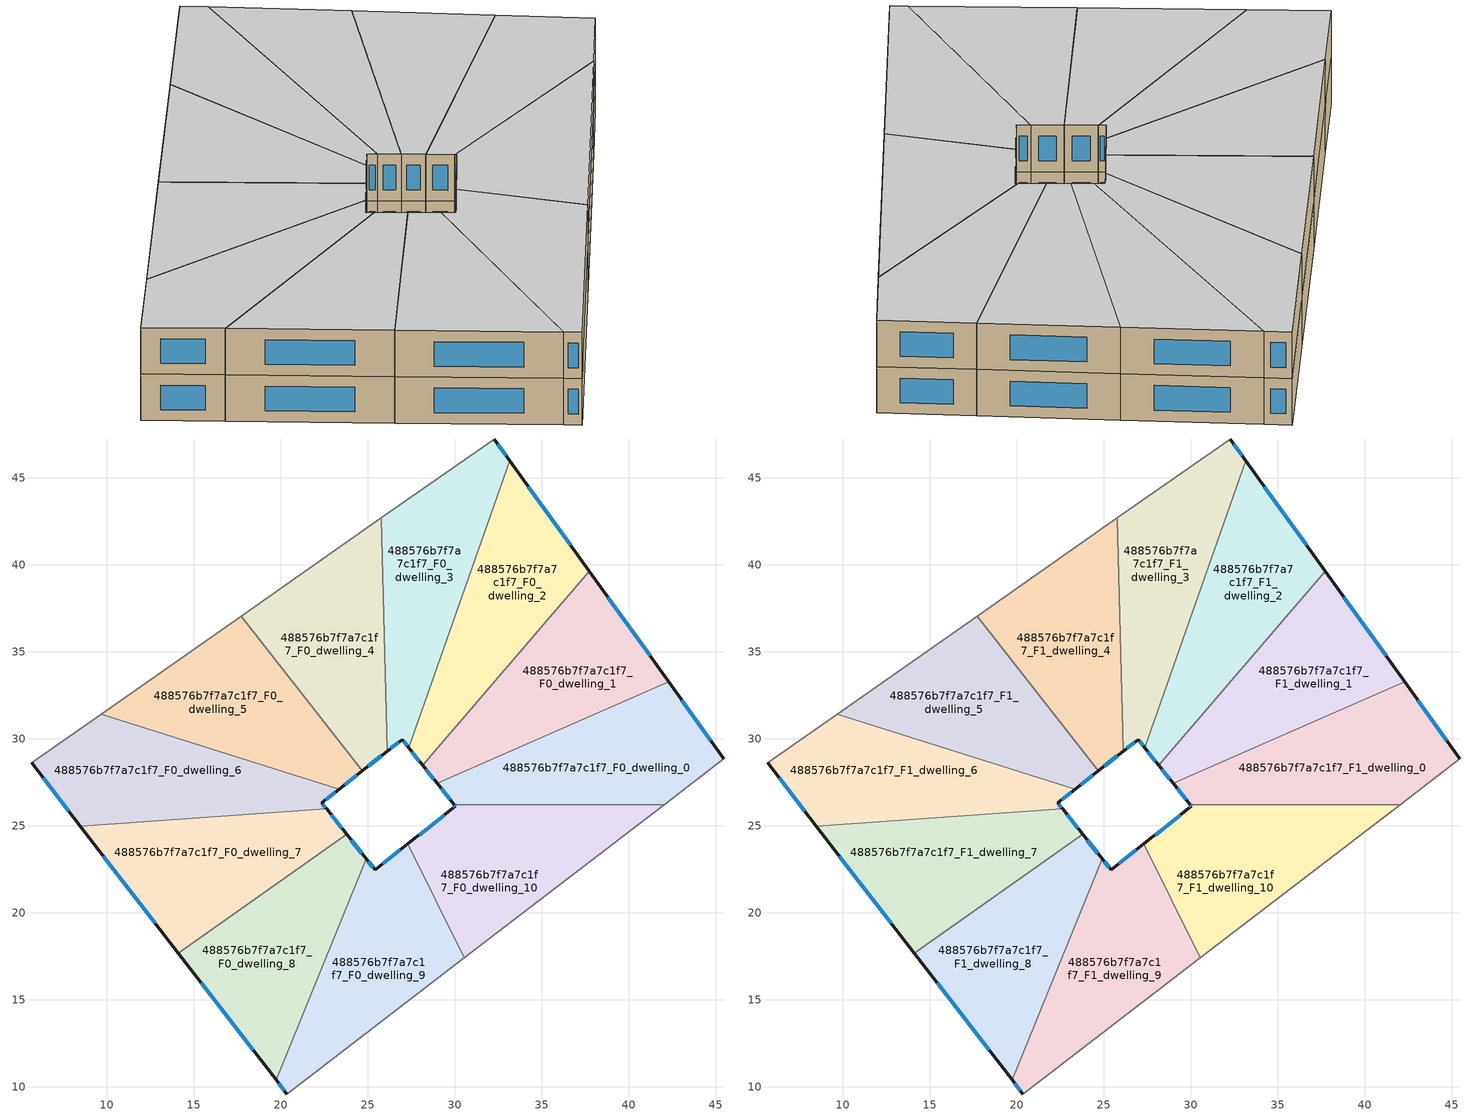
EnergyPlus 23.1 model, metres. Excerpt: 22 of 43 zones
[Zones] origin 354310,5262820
488576b7f7a7c1f7_F0_dwelling_0
 floor ground (EU_floor_Construction): 42.29,33.26 45.47,28.83 42.04,26.2 29.95,26.2 28.98,27.42 z0
 wall outside (EU_wall_Construction): 28.98,27.42 29.95,26.2 / 45.47,28.83 42.29,33.26 z0:3
 wall to 488576b7f7a7c1f7_F0_dwelling_10 (EU_wall_Construction): 29.95,26.2 42.04,26.2 z0:3
 wall to 488576b7f7a7c1f7_F0_dwelling_1 (EU_wall_Construction): 42.29,33.26 28.98,27.42 z0:3
 wall adiabatic (EU_wall_Construction): 42.04,26.2 45.47,28.83 z0:3
 window (EU_Window_Construction): 29.21,27.14 29.72,26.49 / 44.72,29.87 43.04,32.22 z0.7:2.3
488576b7f7a7c1f7_F0_dwelling_1
 floor ground (EU_floor_Construction): 37.72,39.62 42.29,33.26 28.98,27.42 28.15,28.47 z0
 wall outside (EU_wall_Construction): 28.15,28.47 28.98,27.42 / 42.29,33.26 37.72,39.62 z0:3
 wall to 488576b7f7a7c1f7_F0_dwelling_2 (EU_wall_Construction): 37.72,39.62 28.15,28.47 z0:3
 window (EU_Window_Construction): 28.34,28.23 28.78,27.67 / 41.22,34.75 38.79,38.12 z0.7:2.3
488576b7f7a7c1f7_F0_dwelling_10
 floor ground (EU_floor_Construction): 42.04,26.2 30.55,17.39 27.31,23.95 30.03,26.1 29.95,26.2 z0
 wall outside (EU_wall_Construction): 29.95,26.2 30.03,26.1 27.31,23.95 z0:3
 wall adiabatic (EU_wall_Construction): 30.55,17.39 42.04,26.2 z0:3
 wall to 488576b7f7a7c1f7_F0_dwelling_9 (EU_wall_Construction): 27.31,23.95 30.55,17.39 z0:3
 window (EU_Window_Construction): 29.39,25.6 27.95,24.46 / 29.97,26.18 30.01,26.13 z0.7:2.3
488576b7f7a7c1f7_F0_dwelling_2
 floor ground (EU_floor_Construction): 33.16,45.97 37.72,39.62 28.15,28.47 27.35,29.48 z0
 wall outside (EU_wall_Construction): 27.35,29.48 28.15,28.47 / 37.72,39.62 33.16,45.97 z0:3
 wall to 488576b7f7a7c1f7_F0_dwelling_3 (EU_wall_Construction): 33.16,45.97 27.35,29.48 z0:3
 window (EU_Window_Construction): 27.53,29.24 27.96,28.71 / 36.65,41.11 34.23,44.48 z0.7:2.3
488576b7f7a7c1f7_F0_dwelling_3
 floor ground (EU_floor_Construction): 32.26,47.22 33.16,45.97 27.35,29.48 26.97,29.95 26.12,29.27 25.78,42.68 z0
 wall outside (EU_wall_Construction): 26.12,29.27 26.97,29.95 27.35,29.48 / 33.16,45.97 32.26,47.22 z0:3
 wall to 488576b7f7a7c1f7_F0_dwelling_4 (EU_wall_Construction): 25.78,42.68 26.12,29.27 z0:3
 wall adiabatic (EU_wall_Construction): 32.26,47.22 25.78,42.68 z0:3
 window (EU_Window_Construction): 27.06,29.84 27.26,29.59 / 26.32,29.43 26.77,29.79 / 32.95,46.26 32.47,46.93 z0.7:2.3
488576b7f7a7c1f7_F0_dwelling_4
 floor ground (EU_floor_Construction): 25.78,42.68 26.12,29.27 24.68,28.14 17.72,37.04 z0
 wall outside (EU_wall_Construction): 24.68,28.14 26.12,29.27 z0:3
 wall to 488576b7f7a7c1f7_F0_dwelling_5 (EU_wall_Construction): 17.72,37.04 24.68,28.14 z0:3
 wall adiabatic (EU_wall_Construction): 25.78,42.68 17.72,37.04 z0:3
 window (EU_Window_Construction): 25.02,28.41 25.78,29.01 z0.7:2.3
488576b7f7a7c1f7_F0_dwelling_5
 floor ground (EU_floor_Construction): 17.72,37.04 24.68,28.14 23.36,27.1 9.68,31.41 z0
 wall outside (EU_wall_Construction): 23.36,27.1 24.68,28.14 z0:3
 wall to 488576b7f7a7c1f7_F0_dwelling_6 (EU_wall_Construction): 9.68,31.41 23.36,27.1 z0:3
 wall adiabatic (EU_wall_Construction): 17.72,37.04 9.68,31.41 z0:3
 window (EU_Window_Construction): 23.67,27.34 24.37,27.89 z0.7:2.3
488576b7f7a7c1f7_F0_dwelling_6
 floor ground (EU_floor_Construction): 23.36,27.1 22.35,26.3 22.63,25.96 8.48,24.96 5.67,28.61 9.68,31.41 z0
 wall outside (EU_wall_Construction): 22.63,25.96 22.35,26.3 23.36,27.1 / 5.67,28.61 8.48,24.96 z0:3
 wall to 488576b7f7a7c1f7_F0_dwelling_7 (EU_wall_Construction): 8.48,24.96 22.63,25.96 z0:3
 wall adiabatic (EU_wall_Construction): 9.68,31.41 5.67,28.61 z0:3
 window (EU_Window_Construction): 22.59,26.49 23.12,26.91 / 22.57,26.04 22.42,26.22 / 6.33,27.75 7.82,25.82 z0.7:2.3
488576b7f7a7c1f7_F0_dwelling_7
 floor ground (EU_floor_Construction): 22.63,25.96 23.79,24.5 14.11,17.67 8.48,24.96 z0
 wall outside (EU_wall_Construction): 23.79,24.5 22.63,25.96 / 8.48,24.96 14.11,17.67 z0:3
 wall to 488576b7f7a7c1f7_F0_dwelling_8 (EU_wall_Construction): 14.11,17.67 23.79,24.5 z0:3
 window (EU_Window_Construction): 23.52,24.84 22.9,25.61 / 9.81,23.25 12.79,19.38 z0.7:2.3
488576b7f7a7c1f7_F0_dwelling_8
 floor ground (EU_floor_Construction): 23.79,24.5 24.92,23.08 19.73,10.38 14.11,17.67 z0
 wall outside (EU_wall_Construction): 24.92,23.08 23.79,24.5 / 14.11,17.67 19.73,10.38 z0:3
 wall to 488576b7f7a7c1f7_F0_dwelling_9 (EU_wall_Construction): 19.73,10.38 24.92,23.08 z0:3
 window (EU_Window_Construction): 24.65,23.42 24.05,24.17 / 15.43,15.96 18.41,12.09 z0.7:2.3
488576b7f7a7c1f7_F0_dwelling_9
 floor ground (EU_floor_Construction): 27.31,23.95 30.55,17.39 20.35,9.58 19.73,10.38 24.92,23.08 25.41,22.46 z0
 wall outside (EU_wall_Construction): 27.31,23.95 25.41,22.46 24.92,23.08 / 19.73,10.38 20.35,9.58 z0:3
 wall adiabatic (EU_wall_Construction): 20.35,9.58 30.55,17.39 z0:3
 window (EU_Window_Construction): 25.3,22.61 25.03,22.94 / 26.86,23.6 25.86,22.81 / 19.88,10.19 20.21,9.76 z0.7:2.3
488576b7f7a7c1f7_F1_dwelling_0
 floor to 488576b7f7a7c1f7_F0_dwelling_0 (EU_floor_Construction): 42.29,33.26 45.47,28.83 42.04,26.2 29.95,26.2 28.98,27.42 z3
 wall outside (EU_wall_Construction): 28.98,27.42 29.95,26.2 / 45.47,28.83 42.29,33.26 z3:6
 wall to 488576b7f7a7c1f7_F1_dwelling_10 (EU_wall_Construction): 29.95,26.2 42.04,26.2 z3:6
 wall to 488576b7f7a7c1f7_F1_dwelling_1 (EU_wall_Construction): 42.29,33.26 28.98,27.42 z3:6
 wall adiabatic (EU_wall_Construction): 42.04,26.2 45.47,28.83 z3:6
 window (EU_Window_Construction): 29.21,27.14 29.72,26.49 / 44.72,29.87 43.04,32.22 z3.7:5.3
 ceiling to 488576b7f7a7c1f7_F2_dwelling_0 (EU_floor_Construction): 45.47,28.83 42.29,33.26 28.98,27.42 29.95,26.2 42.04,26.2 z6
488576b7f7a7c1f7_F1_dwelling_1
 floor to 488576b7f7a7c1f7_F0_dwelling_1 (EU_floor_Construction): 37.72,39.62 42.29,33.26 28.98,27.42 28.15,28.47 z3
 wall outside (EU_wall_Construction): 28.15,28.47 28.98,27.42 / 42.29,33.26 37.72,39.62 z3:6
 wall to 488576b7f7a7c1f7_F1_dwelling_2 (EU_wall_Construction): 37.72,39.62 28.15,28.47 z3:6
 window (EU_Window_Construction): 28.34,28.23 28.78,27.67 / 41.22,34.75 38.79,38.12 z3.7:5.3
 ceiling to 488576b7f7a7c1f7_F2_dwelling_1 (EU_floor_Construction): 42.29,33.26 37.72,39.62 28.15,28.47 28.98,27.42 z6
488576b7f7a7c1f7_F1_dwelling_10
 floor to 488576b7f7a7c1f7_F0_dwelling_10 (EU_floor_Construction): 42.04,26.2 30.55,17.39 27.31,23.95 30.03,26.1 29.95,26.2 z3
 wall outside (EU_wall_Construction): 29.95,26.2 30.03,26.1 27.31,23.95 z3:6
 wall adiabatic (EU_wall_Construction): 30.55,17.39 42.04,26.2 z3:6
 wall to 488576b7f7a7c1f7_F1_dwelling_9 (EU_wall_Construction): 27.31,23.95 30.55,17.39 z3:6
 window (EU_Window_Construction): 29.39,25.6 27.95,24.46 / 29.97,26.18 30.01,26.13 z3.7:5.3
 ceiling to 488576b7f7a7c1f7_F2_dwelling_10 (EU_floor_Construction): 42.04,26.2 29.95,26.2 30.03,26.1 27.31,23.95 30.55,17.39 z6
488576b7f7a7c1f7_F1_dwelling_2
 floor to 488576b7f7a7c1f7_F0_dwelling_2 (EU_floor_Construction): 33.16,45.97 37.72,39.62 28.15,28.47 27.35,29.48 z3
 wall outside (EU_wall_Construction): 27.35,29.48 28.15,28.47 / 37.72,39.62 33.16,45.97 z3:6
 wall to 488576b7f7a7c1f7_F1_dwelling_3 (EU_wall_Construction): 33.16,45.97 27.35,29.48 z3:6
 window (EU_Window_Construction): 27.53,29.24 27.96,28.71 / 36.65,41.11 34.23,44.48 z3.7:5.3
 ceiling to 488576b7f7a7c1f7_F2_dwelling_2 (EU_floor_Construction): 28.15,28.47 37.72,39.62 33.16,45.97 27.35,29.48 z6
488576b7f7a7c1f7_F1_dwelling_3
 floor to 488576b7f7a7c1f7_F0_dwelling_3 (EU_floor_Construction): 32.26,47.22 33.16,45.97 27.35,29.48 26.97,29.95 26.12,29.27 25.78,42.68 z3
 wall outside (EU_wall_Construction): 26.12,29.27 26.97,29.95 27.35,29.48 / 33.16,45.97 32.26,47.22 z3:6
 wall to 488576b7f7a7c1f7_F1_dwelling_4 (EU_wall_Construction): 25.78,42.68 26.12,29.27 z3:6
 wall adiabatic (EU_wall_Construction): 32.26,47.22 25.78,42.68 z3:6
 window (EU_Window_Construction): 27.06,29.84 27.26,29.59 / 26.32,29.43 26.77,29.79 / 32.95,46.26 32.47,46.93 z3.7:5.3
 ceiling to 488576b7f7a7c1f7_F2_dwelling_3 (EU_floor_Construction): 27.35,29.48 33.16,45.97 32.26,47.22 25.78,42.68 26.12,29.27 26.97,29.95 z6
488576b7f7a7c1f7_F1_dwelling_4
 floor to 488576b7f7a7c1f7_F0_dwelling_4 (EU_floor_Construction): 25.78,42.68 26.12,29.27 24.68,28.14 17.72,37.04 z3
 wall outside (EU_wall_Construction): 24.68,28.14 26.12,29.27 z3:6
 wall to 488576b7f7a7c1f7_F1_dwelling_5 (EU_wall_Construction): 17.72,37.04 24.68,28.14 z3:6
 wall adiabatic (EU_wall_Construction): 25.78,42.68 17.72,37.04 z3:6
 window (EU_Window_Construction): 25.02,28.41 25.78,29.01 z3.7:5.3
 ceiling to 488576b7f7a7c1f7_F2_dwelling_4 (EU_floor_Construction): 26.12,29.27 25.78,42.68 17.72,37.04 24.68,28.14 z6
488576b7f7a7c1f7_F1_dwelling_5
 floor to 488576b7f7a7c1f7_F0_dwelling_5 (EU_floor_Construction): 17.72,37.04 24.68,28.14 23.36,27.1 9.68,31.41 z3
 wall outside (EU_wall_Construction): 23.36,27.1 24.68,28.14 z3:6
 wall to 488576b7f7a7c1f7_F1_dwelling_6 (EU_wall_Construction): 9.68,31.41 23.36,27.1 z3:6
 wall adiabatic (EU_wall_Construction): 17.72,37.04 9.68,31.41 z3:6
 window (EU_Window_Construction): 23.67,27.34 24.37,27.89 z3.7:5.3
 ceiling to 488576b7f7a7c1f7_F2_dwelling_5 (EU_floor_Construction): 24.68,28.14 17.72,37.04 9.68,31.41 23.36,27.1 z6
488576b7f7a7c1f7_F1_dwelling_6
 floor to 488576b7f7a7c1f7_F0_dwelling_6 (EU_floor_Construction): 23.36,27.1 22.35,26.3 22.63,25.96 8.48,24.96 5.67,28.61 9.68,31.41 z3
 wall outside (EU_wall_Construction): 22.63,25.96 22.35,26.3 23.36,27.1 / 5.67,28.61 8.48,24.96 z3:6
 wall to 488576b7f7a7c1f7_F1_dwelling_7 (EU_wall_Construction): 8.48,24.96 22.63,25.96 z3:6
 wall adiabatic (EU_wall_Construction): 9.68,31.41 5.67,28.61 z3:6
 window (EU_Window_Construction): 22.59,26.49 23.12,26.91 / 22.57,26.04 22.42,26.22 / 6.33,27.75 7.82,25.82 z3.7:5.3
 ceiling to 488576b7f7a7c1f7_F2_dwelling_6 (EU_floor_Construction): 22.63,25.96 22.35,26.3 23.36,27.1 9.68,31.41 5.67,28.61 8.48,24.96 z6
488576b7f7a7c1f7_F1_dwelling_7
 floor to 488576b7f7a7c1f7_F0_dwelling_7 (EU_floor_Construction): 22.63,25.96 23.79,24.5 14.11,17.67 8.48,24.96 z3
 wall outside (EU_wall_Construction): 23.79,24.5 22.63,25.96 / 8.48,24.96 14.11,17.67 z3:6
 wall to 488576b7f7a7c1f7_F1_dwelling_8 (EU_wall_Construction): 14.11,17.67 23.79,24.5 z3:6
 window (EU_Window_Construction): 23.52,24.84 22.9,25.61 / 9.81,23.25 12.79,19.38 z3.7:5.3
 ceiling to 488576b7f7a7c1f7_F2_dwelling_7 (EU_floor_Construction): 23.79,24.5 22.63,25.96 8.48,24.96 14.11,17.67 z6
488576b7f7a7c1f7_F1_dwelling_8
 floor to 488576b7f7a7c1f7_F0_dwelling_8 (EU_floor_Construction): 23.79,24.5 24.92,23.08 19.73,10.38 14.11,17.67 z3
 wall outside (EU_wall_Construction): 24.92,23.08 23.79,24.5 / 14.11,17.67 19.73,10.38 z3:6
 wall to 488576b7f7a7c1f7_F1_dwelling_9 (EU_wall_Construction): 19.73,10.38 24.92,23.08 z3:6
 window (EU_Window_Construction): 24.65,23.42 24.05,24.17 / 15.43,15.96 18.41,12.09 z3.7:5.3
 ceiling to 488576b7f7a7c1f7_F2_dwelling_8 (EU_floor_Construction): 19.73,10.38 24.92,23.08 23.79,24.5 14.11,17.67 z6
488576b7f7a7c1f7_F1_dwelling_9
 floor to 488576b7f7a7c1f7_F0_dwelling_9 (EU_floor_Construction): 27.31,23.95 30.55,17.39 20.35,9.58 19.73,10.38 24.92,23.08 25.41,22.46 z3
 wall outside (EU_wall_Construction): 27.31,23.95 25.41,22.46 24.92,23.08 / 19.73,10.38 20.35,9.58 z3:6
 wall adiabatic (EU_wall_Construction): 20.35,9.58 30.55,17.39 z3:6
 window (EU_Window_Construction): 25.3,22.61 25.03,22.94 / 26.86,23.6 25.86,22.81 / 19.88,10.19 20.21,9.76 z3.7:5.3
 ceiling to 488576b7f7a7c1f7_F2_dwelling_9 (EU_floor_Construction): 30.55,17.39 27.31,23.95 25.41,22.46 24.92,23.08 19.73,10.38 20.35,9.58 z6
[Building]
EU S2 Campaign: North Axis=0; Terrain=City; Solar Distribution=FullExterior
[Site:Location]
Budapest.Ferenc.Liszt.Intl.AP: Latitude=47.437; Longitude=19.256; Time Zone=1; Elevation=185
[SizingPeriod:WeatherFileDays]
AnnualSizingPeriod: Begin Month=1; Begin Day of Month=1; End Month=12; End Day of Month=31; Day of Week for Start Day=Monday; Use Weather File Daylight Saving Period=No; Use Weather File Rain and Snow Indicators=No
[MATERIAL]
EU_InternalMass_Material: Roughness=MediumRough; Thickness=0.1; Conductivity=1; Density=1800; Specific Heat=900; Thermal Absorptance=0.9; Solar Absorptance=0.7; Visible Absorptance=0.7
[MATERIAL:NOMASS] Roughness=MediumRough; Thermal Absorptance=0.9; Solar Absorptance=0.7; Visible Absorptance=0.7
Name | Thermal Resistance
EU_wall_NoMass | 0.832559
EU_floor_NoMass | 0.872794
[WINDOWMATERIAL:SIMPLEGLAZINGSYSTEM]
EU_Window_SimpleGlazing: UFactor=2.79869; Solar Heat Gain Coefficient=0.75; Visible Transmittance=0.75
[CONSTRUCTION]
EU_wall_Construction: EU_wall_NoMass
EU_floor_Construction: EU_floor_NoMass
EU_Window_Construction: EU_Window_SimpleGlazing
EU_InternalMass_Construction: EU_InternalMass_Material
[ZONE] Type=1; Multiplier=1; Ceiling Height=autocalculate; Floor Area=autocalculate; Part of Total Floor Area=Yes
Name | Volume
488576b7f7a7c1f7_F0_dwelling_0; 488576b7f7a7c1f7_F1_dwelling_0; 488576b7f7a7c1f7_F0_dwelling_7; 488576b7f7a7c1f7_F1_dwelling_7 | 196.023
488576b7f7a7c1f7_F0_dwelling_1; 488576b7f7a7c1f7_F1_dwelling_1 | 196.026
488576b7f7a7c1f7_F0_dwelling_10; 488576b7f7a7c1f7_F1_dwelling_10 | 196.005
488576b7f7a7c1f7_F0_dwelling_2; 488576b7f7a7c1f7_F1_dwelling_2 | 196.016
488576b7f7a7c1f7_F0_dwelling_3; 488576b7f7a7c1f7_F1_dwelling_3 | 196.003
488576b7f7a7c1f7_F0_dwelling_4; 488576b7f7a7c1f7_F1_dwelling_4 | 195.997
488576b7f7a7c1f7_F0_dwelling_5; 488576b7f7a7c1f7_F1_dwelling_5 | 196.022
488576b7f7a7c1f7_F0_dwelling_6; 488576b7f7a7c1f7_F1_dwelling_6; 488576b7f7a7c1f7_F0_dwelling_8; 488576b7f7a7c1f7_F1_dwelling_8 | 196.034
488576b7f7a7c1f7_F0_dwelling_9; 488576b7f7a7c1f7_F1_dwelling_9 | 196.007
[INTERNALMASS] Construction=EU_InternalMass_Construction
Name | Zone or ZoneList | Surface Area
488576b7f7a7c1f7_F0_dwelling_0_EU_InternalMass | 488576b7f7a7c1f7_F0_dwelling_0 | 65.341
488576b7f7a7c1f7_F0_dwelling_1_EU_InternalMass | 488576b7f7a7c1f7_F0_dwelling_1 | 65.342
488576b7f7a7c1f7_F0_dwelling_2_EU_InternalMass | 488576b7f7a7c1f7_F0_dwelling_2 | 65.3385
488576b7f7a7c1f7_F0_dwelling_3_EU_InternalMass | 488576b7f7a7c1f7_F0_dwelling_3 | 65.3346
488576b7f7a7c1f7_F0_dwelling_4_EU_InternalMass | 488576b7f7a7c1f7_F0_dwelling_4 | 65.3323
488576b7f7a7c1f7_F0_dwelling_5_EU_InternalMass | 488576b7f7a7c1f7_F0_dwelling_5 | 65.3409
488576b7f7a7c1f7_F0_dwelling_6_EU_InternalMass | 488576b7f7a7c1f7_F0_dwelling_6 | 65.3445
488576b7f7a7c1f7_F0_dwelling_7_EU_InternalMass | 488576b7f7a7c1f7_F0_dwelling_7 | 65.3411
488576b7f7a7c1f7_F0_dwelling_8_EU_InternalMass | 488576b7f7a7c1f7_F0_dwelling_8 | 65.3445
488576b7f7a7c1f7_F0_dwelling_9_EU_InternalMass | 488576b7f7a7c1f7_F0_dwelling_9 | 65.3356
488576b7f7a7c1f7_F0_dwelling_10_EU_InternalMass | 488576b7f7a7c1f7_F0_dwelling_10 | 65.3352
488576b7f7a7c1f7_F1_dwelling_0_EU_InternalMass | 488576b7f7a7c1f7_F1_dwelling_0 | 65.341
488576b7f7a7c1f7_F1_dwelling_1_EU_InternalMass | 488576b7f7a7c1f7_F1_dwelling_1 | 65.342
488576b7f7a7c1f7_F1_dwelling_2_EU_InternalMass | 488576b7f7a7c1f7_F1_dwelling_2 | 65.3385
488576b7f7a7c1f7_F1_dwelling_3_EU_InternalMass | 488576b7f7a7c1f7_F1_dwelling_3 | 65.3346
488576b7f7a7c1f7_F1_dwelling_4_EU_InternalMass | 488576b7f7a7c1f7_F1_dwelling_4 | 65.3323
488576b7f7a7c1f7_F1_dwelling_5_EU_InternalMass | 488576b7f7a7c1f7_F1_dwelling_5 | 65.3409
488576b7f7a7c1f7_F1_dwelling_6_EU_InternalMass | 488576b7f7a7c1f7_F1_dwelling_6 | 65.3445
488576b7f7a7c1f7_F1_dwelling_7_EU_InternalMass | 488576b7f7a7c1f7_F1_dwelling_7 | 65.3411
488576b7f7a7c1f7_F1_dwelling_8_EU_InternalMass | 488576b7f7a7c1f7_F1_dwelling_8 | 65.3445
488576b7f7a7c1f7_F1_dwelling_9_EU_InternalMass | 488576b7f7a7c1f7_F1_dwelling_9 | 65.3356
488576b7f7a7c1f7_F1_dwelling_10_EU_InternalMass | 488576b7f7a7c1f7_F1_dwelling_10 | 65.3352
[OTHEREQUIPMENT] Fuel Type=Electricity; Design Level Calculation Method=Watts/Area; Power per Zone Floor Area=1; Fraction Latent=0; Fraction Radiant=0; Fraction Lost=0; Carbon Dioxide Generation Rate=0; EndUse Subcategory=EU_Step8_InternalGains
Name | Zone or ZoneList or Space or SpaceList | Schedule
EU_Step8_InternalGain_488576b7f7a7c1f7_F0_dwelling_0_f000 | 488576b7f7a7c1f7_F0_dwelling_0 | EU_Step8_GainSchedule_488576b7f7a7c1f7_F0_dwelling_0_f000
EU_Step8_InternalGain_488576b7f7a7c1f7_F0_dwelling_1_f000 | 488576b7f7a7c1f7_F0_dwelling_1 | EU_Step8_GainSchedule_488576b7f7a7c1f7_F0_dwelling_1_f000
EU_Step8_InternalGain_488576b7f7a7c1f7_F0_dwelling_2_f000 | 488576b7f7a7c1f7_F0_dwelling_2 | EU_Step8_GainSchedule_488576b7f7a7c1f7_F0_dwelling_2_f000
EU_Step8_InternalGain_488576b7f7a7c1f7_F0_dwelling_3_f000 | 488576b7f7a7c1f7_F0_dwelling_3 | EU_Step8_GainSchedule_488576b7f7a7c1f7_F0_dwelling_3_f000
EU_Step8_InternalGain_488576b7f7a7c1f7_F0_dwelling_4_f000 | 488576b7f7a7c1f7_F0_dwelling_4 | EU_Step8_GainSchedule_488576b7f7a7c1f7_F0_dwelling_4_f000
EU_Step8_InternalGain_488576b7f7a7c1f7_F0_dwelling_5_f000 | 488576b7f7a7c1f7_F0_dwelling_5 | EU_Step8_GainSchedule_488576b7f7a7c1f7_F0_dwelling_5_f000
EU_Step8_InternalGain_488576b7f7a7c1f7_F0_dwelling_6_f000 | 488576b7f7a7c1f7_F0_dwelling_6 | EU_Step8_GainSchedule_488576b7f7a7c1f7_F0_dwelling_6_f000
EU_Step8_InternalGain_488576b7f7a7c1f7_F0_dwelling_7_f000 | 488576b7f7a7c1f7_F0_dwelling_7 | EU_Step8_GainSchedule_488576b7f7a7c1f7_F0_dwelling_7_f000
EU_Step8_InternalGain_488576b7f7a7c1f7_F0_dwelling_8_f000 | 488576b7f7a7c1f7_F0_dwelling_8 | EU_Step8_GainSchedule_488576b7f7a7c1f7_F0_dwelling_8_f000
EU_Step8_InternalGain_488576b7f7a7c1f7_F0_dwelling_9_f000 | 488576b7f7a7c1f7_F0_dwelling_9 | EU_Step8_GainSchedule_488576b7f7a7c1f7_F0_dwelling_9_f000
EU_Step8_InternalGain_488576b7f7a7c1f7_F0_dwelling_10_f000 | 488576b7f7a7c1f7_F0_dwelling_10 | EU_Step8_GainSchedule_488576b7f7a7c1f7_F0_dwelling_10_f000
EU_Step8_InternalGain_488576b7f7a7c1f7_F1_dwelling_0_f000 | 488576b7f7a7c1f7_F1_dwelling_0 | EU_Step8_GainSchedule_488576b7f7a7c1f7_F1_dwelling_0_f000
EU_Step8_InternalGain_488576b7f7a7c1f7_F1_dwelling_1_f000 | 488576b7f7a7c1f7_F1_dwelling_1 | EU_Step8_GainSchedule_488576b7f7a7c1f7_F1_dwelling_1_f000
EU_Step8_InternalGain_488576b7f7a7c1f7_F1_dwelling_2_f000 | 488576b7f7a7c1f7_F1_dwelling_2 | EU_Step8_GainSchedule_488576b7f7a7c1f7_F1_dwelling_2_f000
EU_Step8_InternalGain_488576b7f7a7c1f7_F1_dwelling_3_f000 | 488576b7f7a7c1f7_F1_dwelling_3 | EU_Step8_GainSchedule_488576b7f7a7c1f7_F1_dwelling_3_f000
EU_Step8_InternalGain_488576b7f7a7c1f7_F1_dwelling_4_f000 | 488576b7f7a7c1f7_F1_dwelling_4 | EU_Step8_GainSchedule_488576b7f7a7c1f7_F1_dwelling_4_f000
EU_Step8_InternalGain_488576b7f7a7c1f7_F1_dwelling_5_f000 | 488576b7f7a7c1f7_F1_dwelling_5 | EU_Step8_GainSchedule_488576b7f7a7c1f7_F1_dwelling_5_f000
EU_Step8_InternalGain_488576b7f7a7c1f7_F1_dwelling_6_f000 | 488576b7f7a7c1f7_F1_dwelling_6 | EU_Step8_GainSchedule_488576b7f7a7c1f7_F1_dwelling_6_f000
EU_Step8_InternalGain_488576b7f7a7c1f7_F1_dwelling_7_f000 | 488576b7f7a7c1f7_F1_dwelling_7 | EU_Step8_GainSchedule_488576b7f7a7c1f7_F1_dwelling_7_f000
EU_Step8_InternalGain_488576b7f7a7c1f7_F1_dwelling_8_f000 | 488576b7f7a7c1f7_F1_dwelling_8 | EU_Step8_GainSchedule_488576b7f7a7c1f7_F1_dwelling_8_f000
EU_Step8_InternalGain_488576b7f7a7c1f7_F1_dwelling_9_f000 | 488576b7f7a7c1f7_F1_dwelling_9 | EU_Step8_GainSchedule_488576b7f7a7c1f7_F1_dwelling_9_f000
EU_Step8_InternalGain_488576b7f7a7c1f7_F1_dwelling_10_f000 | 488576b7f7a7c1f7_F1_dwelling_10 | EU_Step8_GainSchedule_488576b7f7a7c1f7_F1_dwelling_10_f000
[ZONEVENTILATION:DESIGNFLOWRATE] Schedule=EU_AlwaysOn; Design Flow Rate Calculation Method=AirChanges/Hour; Air Changes per Hour=0.475469; Ventilation Type=Natural; Fan Pressure Rise=0; Fan Total Efficiency=1; Constant Term Coefficient=1; Temperature Term Coefficient=0; Velocity Term Coefficient=0; Velocity Squared Term Coefficient=0; Minimum Indoor Temperature=-100; Maximum Indoor Temperature=100; Delta Temperature=-100; Minimum Outdoor Temperature=-100; Maximum Outdoor Temperature=100; Maximum Wind Speed=40
Name | Zone or ZoneList or Space or SpaceList
EU_ConstantAir_488576b7f7a7c1f7_F0_dwelling_0 | 488576b7f7a7c1f7_F0_dwelling_0
EU_ConstantAir_488576b7f7a7c1f7_F0_dwelling_1 | 488576b7f7a7c1f7_F0_dwelling_1
EU_ConstantAir_488576b7f7a7c1f7_F0_dwelling_2 | 488576b7f7a7c1f7_F0_dwelling_2
EU_ConstantAir_488576b7f7a7c1f7_F0_dwelling_3 | 488576b7f7a7c1f7_F0_dwelling_3
EU_ConstantAir_488576b7f7a7c1f7_F0_dwelling_4 | 488576b7f7a7c1f7_F0_dwelling_4
EU_ConstantAir_488576b7f7a7c1f7_F0_dwelling_5 | 488576b7f7a7c1f7_F0_dwelling_5
EU_ConstantAir_488576b7f7a7c1f7_F0_dwelling_6 | 488576b7f7a7c1f7_F0_dwelling_6
EU_ConstantAir_488576b7f7a7c1f7_F0_dwelling_7 | 488576b7f7a7c1f7_F0_dwelling_7
EU_ConstantAir_488576b7f7a7c1f7_F0_dwelling_8 | 488576b7f7a7c1f7_F0_dwelling_8
EU_ConstantAir_488576b7f7a7c1f7_F0_dwelling_9 | 488576b7f7a7c1f7_F0_dwelling_9
EU_ConstantAir_488576b7f7a7c1f7_F0_dwelling_10 | 488576b7f7a7c1f7_F0_dwelling_10
EU_ConstantAir_488576b7f7a7c1f7_F1_dwelling_0 | 488576b7f7a7c1f7_F1_dwelling_0
EU_ConstantAir_488576b7f7a7c1f7_F1_dwelling_1 | 488576b7f7a7c1f7_F1_dwelling_1
EU_ConstantAir_488576b7f7a7c1f7_F1_dwelling_2 | 488576b7f7a7c1f7_F1_dwelling_2
EU_ConstantAir_488576b7f7a7c1f7_F1_dwelling_3 | 488576b7f7a7c1f7_F1_dwelling_3
EU_ConstantAir_488576b7f7a7c1f7_F1_dwelling_4 | 488576b7f7a7c1f7_F1_dwelling_4
EU_ConstantAir_488576b7f7a7c1f7_F1_dwelling_5 | 488576b7f7a7c1f7_F1_dwelling_5
EU_ConstantAir_488576b7f7a7c1f7_F1_dwelling_6 | 488576b7f7a7c1f7_F1_dwelling_6
EU_ConstantAir_488576b7f7a7c1f7_F1_dwelling_7 | 488576b7f7a7c1f7_F1_dwelling_7
EU_ConstantAir_488576b7f7a7c1f7_F1_dwelling_8 | 488576b7f7a7c1f7_F1_dwelling_8
EU_ConstantAir_488576b7f7a7c1f7_F1_dwelling_9 | 488576b7f7a7c1f7_F1_dwelling_9
EU_ConstantAir_488576b7f7a7c1f7_F1_dwelling_10 | 488576b7f7a7c1f7_F1_dwelling_10
[HVACTEMPLATE:THERMOSTAT] Constant Heating Setpoint=20; Constant Cooling Setpoint=50
EU_HeatOnly_488576b7f7a7c1f7_F0_dwelling_0; EU_HeatOnly_488576b7f7a7c1f7_F0_dwelling_1; EU_HeatOnly_488576b7f7a7c1f7_F0_dwelling_2; EU_HeatOnly_488576b7f7a7c1f7_F0_dwelling_3; EU_HeatOnly_488576b7f7a7c1f7_F0_dwelling_4; EU_HeatOnly_488576b7f7a7c1f7_F0_dwelling_5; EU_HeatOnly_488576b7f7a7c1f7_F0_dwelling_6; EU_HeatOnly_488576b7f7a7c1f7_F0_dwelling_7; EU_HeatOnly_488576b7f7a7c1f7_F0_dwelling_8; EU_HeatOnly_488576b7f7a7c1f7_F0_dwelling_9; EU_HeatOnly_488576b7f7a7c1f7_F0_dwelling_10; EU_HeatOnly_488576b7f7a7c1f7_F1_dwelling_0; EU_HeatOnly_488576b7f7a7c1f7_F1_dwelling_1; EU_HeatOnly_488576b7f7a7c1f7_F1_dwelling_2; EU_HeatOnly_488576b7f7a7c1f7_F1_dwelling_3; EU_HeatOnly_488576b7f7a7c1f7_F1_dwelling_4; EU_HeatOnly_488576b7f7a7c1f7_F1_dwelling_5; EU_HeatOnly_488576b7f7a7c1f7_F1_dwelling_6; EU_HeatOnly_488576b7f7a7c1f7_F1_dwelling_7; EU_HeatOnly_488576b7f7a7c1f7_F1_dwelling_8; EU_HeatOnly_488576b7f7a7c1f7_F1_dwelling_9; EU_HeatOnly_488576b7f7a7c1f7_F1_dwelling_10; EU_HeatOnly_488576b7f7a7c1f7_F2_dwelling_0; EU_HeatOnly_488576b7f7a7c1f7_F2_dwelling_1; EU_HeatOnly_488576b7f7a7c1f7_F2_dwelling_2; EU_HeatOnly_488576b7f7a7c1f7_F2_dwelling_3; EU_HeatOnly_488576b7f7a7c1f7_F2_dwelling_4; EU_HeatOnly_488576b7f7a7c1f7_F2_dwelling_5; EU_HeatOnly_488576b7f7a7c1f7_F2_dwelling_6; EU_HeatOnly_488576b7f7a7c1f7_F2_dwelling_7; EU_HeatOnly_488576b7f7a7c1f7_F2_dwelling_8; EU_HeatOnly_488576b7f7a7c1f7_F2_dwelling_9; EU_HeatOnly_488576b7f7a7c1f7_F2_dwelling_10; EU_HeatOnly_488576b7f7a7c1f7_F3_dwelling_0; EU_HeatOnly_488576b7f7a7c1f7_F3_dwelling_1; EU_HeatOnly_488576b7f7a7c1f7_F3_dwelling_2; EU_HeatOnly_488576b7f7a7c1f7_F3_dwelling_3; EU_HeatOnly_488576b7f7a7c1f7_F3_dwelling_4; EU_HeatOnly_488576b7f7a7c1f7_F3_dwelling_5; EU_HeatOnly_488576b7f7a7c1f7_F3_dwelling_6; EU_HeatOnly_488576b7f7a7c1f7_F3_dwelling_7; EU_HeatOnly_488576b7f7a7c1f7_F3_dwelling_8; EU_HeatOnly_488576b7f7a7c1f7_F3_dwelling_9
[HVACTEMPLATE:ZONE:IDEALLOADSAIRSYSTEM] System Availability Schedule=EU_AlwaysOn; Maximum Heating Supply Air Temperature=50; Minimum Cooling Supply Air Temperature=13; Maximum Heating Supply Air Humidity Ratio=0.0156; Minimum Cooling Supply Air Humidity Ratio=0.0077; Heating Limit=NoLimit; Cooling Limit=NoLimit; Heating Availability Schedule=EU_AlwaysOn; Cooling Availability Schedule=EU_CoolingOff; Dehumidification Control Type=ConstantSensibleHeatRatio; Cooling Sensible Heat Ratio=0.7; Dehumidification Setpoint=60; Humidification Control Type=None; Humidification Setpoint=30; Outdoor Air Method=None; Outdoor Air Flow Rate per Person=0.00944; Outdoor Air Flow Rate per Zone Floor Area=0; Outdoor Air Flow Rate per Zone=0; Demand Controlled Ventilation Type=None; Outdoor Air Economizer Type=NoEconomizer; Heat Recovery Type=None; Sensible Heat Recovery Effectiveness=0.7; Latent Heat Recovery Effectiveness=0.65
Name | Template Thermostat
488576b7f7a7c1f7_F0_dwelling_0 | EU_HeatOnly_488576b7f7a7c1f7_F0_dwelling_0
488576b7f7a7c1f7_F0_dwelling_1 | EU_HeatOnly_488576b7f7a7c1f7_F0_dwelling_1
488576b7f7a7c1f7_F0_dwelling_2 | EU_HeatOnly_488576b7f7a7c1f7_F0_dwelling_2
488576b7f7a7c1f7_F0_dwelling_3 | EU_HeatOnly_488576b7f7a7c1f7_F0_dwelling_3
488576b7f7a7c1f7_F0_dwelling_4 | EU_HeatOnly_488576b7f7a7c1f7_F0_dwelling_4
488576b7f7a7c1f7_F0_dwelling_5 | EU_HeatOnly_488576b7f7a7c1f7_F0_dwelling_5
488576b7f7a7c1f7_F0_dwelling_6 | EU_HeatOnly_488576b7f7a7c1f7_F0_dwelling_6
488576b7f7a7c1f7_F0_dwelling_7 | EU_HeatOnly_488576b7f7a7c1f7_F0_dwelling_7
488576b7f7a7c1f7_F0_dwelling_8 | EU_HeatOnly_488576b7f7a7c1f7_F0_dwelling_8
488576b7f7a7c1f7_F0_dwelling_9 | EU_HeatOnly_488576b7f7a7c1f7_F0_dwelling_9
488576b7f7a7c1f7_F0_dwelling_10 | EU_HeatOnly_488576b7f7a7c1f7_F0_dwelling_10
488576b7f7a7c1f7_F1_dwelling_0 | EU_HeatOnly_488576b7f7a7c1f7_F1_dwelling_0
488576b7f7a7c1f7_F1_dwelling_1 | EU_HeatOnly_488576b7f7a7c1f7_F1_dwelling_1
488576b7f7a7c1f7_F1_dwelling_2 | EU_HeatOnly_488576b7f7a7c1f7_F1_dwelling_2
488576b7f7a7c1f7_F1_dwelling_3 | EU_HeatOnly_488576b7f7a7c1f7_F1_dwelling_3
488576b7f7a7c1f7_F1_dwelling_4 | EU_HeatOnly_488576b7f7a7c1f7_F1_dwelling_4
488576b7f7a7c1f7_F1_dwelling_5 | EU_HeatOnly_488576b7f7a7c1f7_F1_dwelling_5
488576b7f7a7c1f7_F1_dwelling_6 | EU_HeatOnly_488576b7f7a7c1f7_F1_dwelling_6
488576b7f7a7c1f7_F1_dwelling_7 | EU_HeatOnly_488576b7f7a7c1f7_F1_dwelling_7
488576b7f7a7c1f7_F1_dwelling_8 | EU_HeatOnly_488576b7f7a7c1f7_F1_dwelling_8
488576b7f7a7c1f7_F1_dwelling_9 | EU_HeatOnly_488576b7f7a7c1f7_F1_dwelling_9
488576b7f7a7c1f7_F1_dwelling_10 | EU_HeatOnly_488576b7f7a7c1f7_F1_dwelling_10
[SIZING:ZONE] Zone Cooling Design Supply Air Temperature Input Method=SupplyAirTemperature; Zone Cooling Design Supply Air Temperature=13; Zone Heating Design Supply Air Temperature Input Method=SupplyAirTemperature; Zone Heating Design Supply Air Temperature=50; Zone Cooling Design Supply Air Humidity Ratio=0.008; Zone Heating Design Supply Air Humidity Ratio=0.008; Cooling Design Air Flow Method=DesignDay; Cooling Design Air Flow Rate=0; Cooling Minimum Air Flow per Zone Floor Area=0.000762; Cooling Minimum Air Flow=0; Cooling Minimum Air Flow Fraction=0.2; Heating Design Air Flow Method=DesignDay; Heating Design Air Flow Rate=0; Heating Maximum Air Flow per Zone Floor Area=0.002032; Heating Maximum Air Flow=0.141576; Heating Maximum Air Flow Fraction=0.3; Account for Dedicated Outdoor Air System=No; Dedicated Outdoor Air System Control Strategy=NeutralSupplyAir; Dedicated Outdoor Air Low Setpoint Temperature for Design=autosize; Dedicated Outdoor Air High Setpoint Temperature for Design=autosize; Zone Load Sizing Method=Sensible Load Only No Latent Load; Zone Latent Cooling Design Supply Air Humidity Ratio Input Method=HumidityRatioDifference; Zone Cooling Design Supply Air Humidity Ratio Difference=0.005; Zone Latent Heating Design Supply Air Humidity Ratio Input Method=HumidityRatioDifference; Zone Humidification Design Supply Air Humidity Ratio Difference=0.005
488576b7f7a7c1f7_F0_dwelling_0; 488576b7f7a7c1f7_F0_dwelling_1; 488576b7f7a7c1f7_F0_dwelling_2; 488576b7f7a7c1f7_F0_dwelling_3; 488576b7f7a7c1f7_F0_dwelling_4; 488576b7f7a7c1f7_F0_dwelling_5; 488576b7f7a7c1f7_F0_dwelling_6; 488576b7f7a7c1f7_F0_dwelling_7; 488576b7f7a7c1f7_F0_dwelling_8; 488576b7f7a7c1f7_F0_dwelling_9; 488576b7f7a7c1f7_F0_dwelling_10; 488576b7f7a7c1f7_F1_dwelling_0; 488576b7f7a7c1f7_F1_dwelling_1; 488576b7f7a7c1f7_F1_dwelling_2; 488576b7f7a7c1f7_F1_dwelling_3; 488576b7f7a7c1f7_F1_dwelling_4; 488576b7f7a7c1f7_F1_dwelling_5; 488576b7f7a7c1f7_F1_dwelling_6; 488576b7f7a7c1f7_F1_dwelling_7; 488576b7f7a7c1f7_F1_dwelling_8; 488576b7f7a7c1f7_F1_dwelling_9; 488576b7f7a7c1f7_F1_dwelling_10
[SCHEDULE:CONSTANT]
Name | Hourly Value
EU_AlwaysOn | 1
EU_CoolingOff | 0
[SCHEDULE:FILE] Column Number=1; Rows to Skip at Top=0; Number of Hours of Data=8760; Column Separator=Comma; Interpolate to Timestep=No; Minutes per Item=60; Adjust Schedule for Daylight Savings=Yes
Name | File
EU_Step8_GainSchedule_488576b7f7a7c1f7_F0_dwelling_0_f000 | ../../schedules/488576b7f7a7c1f7/488576b7f7a7c1f7_F0_dwelling_0_f000_gain.csv
EU_Step8_GainSchedule_488576b7f7a7c1f7_F0_dwelling_1_f000 | ../../schedules/488576b7f7a7c1f7/488576b7f7a7c1f7_F0_dwelling_1_f000_gain.csv
EU_Step8_GainSchedule_488576b7f7a7c1f7_F0_dwelling_2_f000 | ../../schedules/488576b7f7a7c1f7/488576b7f7a7c1f7_F0_dwelling_2_f000_gain.csv
EU_Step8_GainSchedule_488576b7f7a7c1f7_F0_dwelling_3_f000 | ../../schedules/488576b7f7a7c1f7/488576b7f7a7c1f7_F0_dwelling_3_f000_gain.csv
EU_Step8_GainSchedule_488576b7f7a7c1f7_F0_dwelling_4_f000 | ../../schedules/488576b7f7a7c1f7/488576b7f7a7c1f7_F0_dwelling_4_f000_gain.csv
EU_Step8_GainSchedule_488576b7f7a7c1f7_F0_dwelling_5_f000 | ../../schedules/488576b7f7a7c1f7/488576b7f7a7c1f7_F0_dwelling_5_f000_gain.csv
EU_Step8_GainSchedule_488576b7f7a7c1f7_F0_dwelling_6_f000 | ../../schedules/488576b7f7a7c1f7/488576b7f7a7c1f7_F0_dwelling_6_f000_gain.csv
EU_Step8_GainSchedule_488576b7f7a7c1f7_F0_dwelling_7_f000 | ../../schedules/488576b7f7a7c1f7/488576b7f7a7c1f7_F0_dwelling_7_f000_gain.csv
EU_Step8_GainSchedule_488576b7f7a7c1f7_F0_dwelling_8_f000 | ../../schedules/488576b7f7a7c1f7/488576b7f7a7c1f7_F0_dwelling_8_f000_gain.csv
EU_Step8_GainSchedule_488576b7f7a7c1f7_F0_dwelling_9_f000 | ../../schedules/488576b7f7a7c1f7/488576b7f7a7c1f7_F0_dwelling_9_f000_gain.csv
EU_Step8_GainSchedule_488576b7f7a7c1f7_F0_dwelling_10_f000 | ../../schedules/488576b7f7a7c1f7/488576b7f7a7c1f7_F0_dwelling_10_f000_gain.csv
EU_Step8_GainSchedule_488576b7f7a7c1f7_F1_dwelling_0_f000 | ../../schedules/488576b7f7a7c1f7/488576b7f7a7c1f7_F1_dwelling_0_f000_gain.csv
EU_Step8_GainSchedule_488576b7f7a7c1f7_F1_dwelling_1_f000 | ../../schedules/488576b7f7a7c1f7/488576b7f7a7c1f7_F1_dwelling_1_f000_gain.csv
EU_Step8_GainSchedule_488576b7f7a7c1f7_F1_dwelling_2_f000 | ../../schedules/488576b7f7a7c1f7/488576b7f7a7c1f7_F1_dwelling_2_f000_gain.csv
EU_Step8_GainSchedule_488576b7f7a7c1f7_F1_dwelling_3_f000 | ../../schedules/488576b7f7a7c1f7/488576b7f7a7c1f7_F1_dwelling_3_f000_gain.csv
EU_Step8_GainSchedule_488576b7f7a7c1f7_F1_dwelling_4_f000 | ../../schedules/488576b7f7a7c1f7/488576b7f7a7c1f7_F1_dwelling_4_f000_gain.csv
EU_Step8_GainSchedule_488576b7f7a7c1f7_F1_dwelling_5_f000 | ../../schedules/488576b7f7a7c1f7/488576b7f7a7c1f7_F1_dwelling_5_f000_gain.csv
EU_Step8_GainSchedule_488576b7f7a7c1f7_F1_dwelling_6_f000 | ../../schedules/488576b7f7a7c1f7/488576b7f7a7c1f7_F1_dwelling_6_f000_gain.csv
EU_Step8_GainSchedule_488576b7f7a7c1f7_F1_dwelling_7_f000 | ../../schedules/488576b7f7a7c1f7/488576b7f7a7c1f7_F1_dwelling_7_f000_gain.csv
EU_Step8_GainSchedule_488576b7f7a7c1f7_F1_dwelling_8_f000 | ../../schedules/488576b7f7a7c1f7/488576b7f7a7c1f7_F1_dwelling_8_f000_gain.csv
EU_Step8_GainSchedule_488576b7f7a7c1f7_F1_dwelling_9_f000 | ../../schedules/488576b7f7a7c1f7/488576b7f7a7c1f7_F1_dwelling_9_f000_gain.csv
EU_Step8_GainSchedule_488576b7f7a7c1f7_F1_dwelling_10_f000 | ../../schedules/488576b7f7a7c1f7/488576b7f7a7c1f7_F1_dwelling_10_f000_gain.csv
